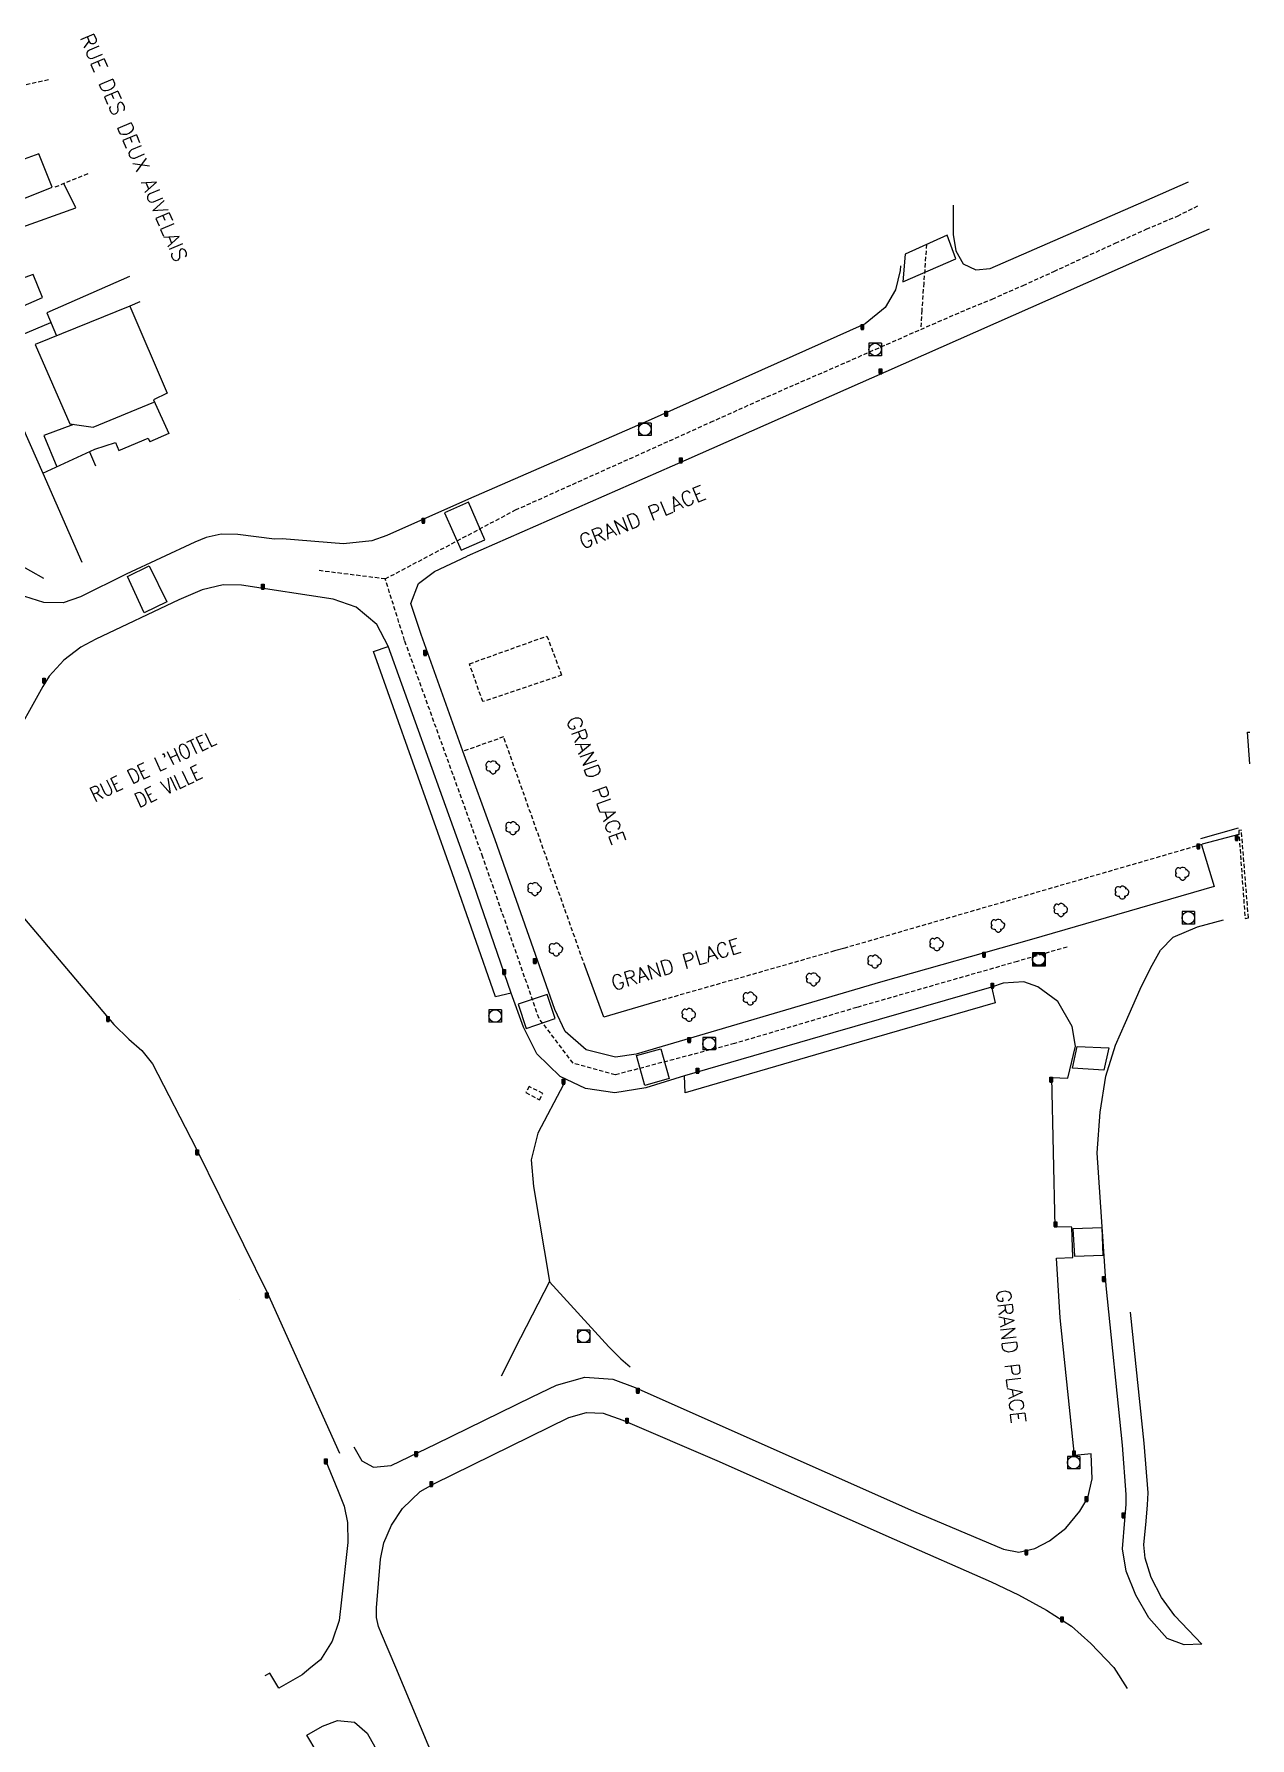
# Model space of a CAD drawing. Header units: millimetres. Extents: x 168000 to 169000, y 125998 to 127000.
# Drawn here: x 168854.2 to 169000, y 126162.6 to 126366.8 of the extents above; entities that cross this region are included whole.
import ezdxf

# ---------------------------------------------------------------- set-up
doc = ezdxf.new("R2010")
doc.units = ezdxf.units.MM
doc.linetypes.add('DASHED', pattern=[0.75, 0.5, -0.25])
doc.layers.get('0').update_dxf_attribs({"linetype": 'CONTINUOUS'})
for name, color, linetype in [('W0001', 6, 'DASHED'), ('W0004', 5, 'CONTINUOUS'), ('W0006', 2, 'CONTINUOUS'), ('W0008', 7, 'CONTINUOUS'), ('W0014', 7, 'CONTINUOUS'), ('W0020', 2, 'CONTINUOUS'), ('W0101', 7, 'CONTINUOUS'), ('W0104', 1, 'CONTINUOUS'), ('W0105', 7, 'CONTINUOUS'), ('W0112', 1, 'DASHED'), ('W0300', 7, 'CONTINUOUS'), ('W0401', 7, 'CONTINUOUS'), ('W0420', 7, 'CONTINUOUS'), ('W0989', 7, 'CONTINUOUS'), ('W1102', 7, 'CONTINUOUS')]:
    doc.layers.add(name, color=color, linetype=linetype)
doc.styles.get("Standard").update_dxf_attribs({"font": 'romans.shx', "width": 0.85})

# ---------------------------------------------------------------- blocks, each defined once
blk = doc.blocks.new('T401')
for p, q in [((-0.3, 0.3), (0, 0.3)), ((-0.3, -0.25), (-0.3, 0.3)), ((-0.3, 0.15), (0, 0.15)), ((-0.3, 0), (0, 0)), ((0, 0.3), (0, -0.25)), ((-0.3, -0.15), (0, -0.15)), ((-0.3, -0.25), (-0.3, -0.3)), ((-0.3, -0.3), (0, -0.3)), ((0, -0.3), (0, -0.25))]:
    blk.add_line(p, q)
blk = doc.blocks.new('T420')
for p, q in [((0.75, 0.75), (-0.75, 0.75)), ((-0.75, 0.75), (-0.75, -0.75)), ((0.75, 0.75), (0.75, -0.75)), ((0.75, -0.75), (-0.75, -0.75))]:
    blk.add_line(p, q)
blk.add_ellipse((0, 0), major_axis=(-0.53, 0.53), ratio=1, start_param=3.926991, end_param=10.210176)
blk = doc.blocks.new('T300')
for p, q in [((-0.8, 0.51), (-0.86, 0.34)), ((-0.86, 0.34), (-0.86, 0.17)), ((-0.86, 0.17), (-0.74, 0.06)), ((-0.69, 0.63), (-0.8, 0.51)), ((-0.8, -0.06), (-0.74, 0.06)), ((-0.74, 0.06), (-0.69, 0.11)), ((-0.57, 0.69), (-0.69, 0.63)), ((-0.46, 0.69), (-0.57, 0.69)), ((-0.29, 0.63), (-0.46, 0.69)), ((-0.29, 0.63), (-0.17, 0.74)), ((-0.23, 0.57), (-0.29, 0.63)), ((-0.17, 0.74), (-0.06, 0.8)), ((-0.06, 0.8), (0.06, 0.8)), ((0.06, 0.8), (0.23, 0.74)), ((0.23, 0.74), (0.34, 0.63)), ((0.34, 0.63), (0.4, 0.51)), ((0.46, 0.46), (0.34, 0.46)), ((0.4, 0.51), (0.4, 0.46)), ((0.57, 0.4), (0.46, 0.46)), ((0.57, 0.4), (0.69, 0.29)), ((0.69, 0.29), (0.74, 0.17)), ((0.74, 0.06), (0.69, -0.17)), ((0.74, 0.17), (0.74, 0.06)), ((-0.8, -0.17), (-0.8, -0.06)), ((-0.8, -0.23), (-0.8, -0.17)), ((-0.74, -0.34), (-0.8, -0.23)), ((-0.69, -0.4), (-0.74, -0.34)), ((-0.51, -0.46), (-0.69, -0.4)), ((-0.4, -0.46), (-0.51, -0.46)), ((-0.4, -0.46), (-0.34, -0.46)), ((-0.34, -0.46), (-0.34, -0.4)), ((-0.34, -0.51), (-0.34, -0.46)), ((-0.29, -0.63), (-0.34, -0.51)), ((-0.17, -0.74), (-0.29, -0.63)), ((-0.06, -0.8), (-0.17, -0.74)), ((0.06, -0.8), (-0.06, -0.8)), ((0.17, -0.74), (0.06, -0.8)), ((0.23, -0.69), (0.17, -0.74)), ((0.29, -0.46), (0.23, -0.46)), ((0.29, -0.63), (0.23, -0.69)), ((0.46, -0.4), (0.29, -0.46)), ((0.34, -0.51), (0.29, -0.63)), ((0.34, -0.51), (0.34, -0.46)), ((0.57, -0.34), (0.46, -0.4)), ((0.63, -0.29), (0.57, -0.34)), ((0.69, -0.17), (0.63, -0.29))]:
    blk.add_line(p, q)

msp = doc.modelspace()

# ---------------------------------------------------------------- linework, layer by layer
at = {"layer": 'W0001'}
for points in [[(168960.53, 126331.38), (168965.34, 126333.47), (168969.09, 126335.02), (168972.8, 126336.65), (168976.5, 126338.33), (168980.18, 126340.03), (168983.86, 126341.72), (168987.57, 126343.38), (168991.3, 126344.97), (168993.87, 126346.24)], [(168961.22, 126341.57), (168961.22, 126341.56), (168960.88, 126336.94), (168960.65, 126333.67), (168960.53, 126331.38)], [(168929.05, 126317.42), (168935.33, 126320.25), (168938.71, 126321.77), (168942.09, 126323.29), (168945.48, 126324.79), (168948.89, 126326.26), (168960.53, 126331.38)], [(168896.32, 126301.48), (168911.94, 126309.74), (168929.05, 126317.42)], [(168896.32, 126301.48), (168888.35, 126302.48)], [(168978.1, 126257.36), (168972.12, 126255.64), (168952.85, 126250.12), (168938.2, 126245.8), (168923.89, 126242.04), (168918.84, 126243.44), (168914.76, 126248.81), (168908.02, 126268.14), (168898.64, 126294.1), (168896.32, 126301.48)]]:
    msp.add_lwpolyline(points, dxfattribs=at)
at = {"layer": 'W0004'}
for points in [[(168850.68, 126263.58), (168863.76, 126248.08), (168865.59, 126246.32), (168867.13, 126244.98), (168868.4, 126243.35), (168873.64, 126233.22), (168882.16, 126215.96), (168890.85, 126196.7)], [(168917.68, 126240.9), (168914.61, 126235.04), (168913.82, 126231.85), (168914.09, 126228.67), (168916, 126217.26), (168912.52, 126210.54), (168910.23, 126205.93)], [(168916.01, 126217.24), (168923.11, 126209.45), (168924.56, 126208.03), (168925.69, 126207.07)]]:
    msp.add_lwpolyline(points, dxfattribs=at)
at = {"layer": 'W0006'}
for points in [[(168911.4, 126251.82), (168909.55, 126251.4), (168904.36, 126266.26), (168894.9, 126292.77), (168896.67, 126293.38)], [(168969, 126252.6), (168969.47, 126250.69), (168949.83, 126244.99), (168932.3, 126239.88), (168932.22, 126241.91)], [(168969, 126252.6), (168969.47, 126250.69), (168949.83, 126244.99), (168932.3, 126239.88), (168932.22, 126241.91)]]:
    msp.add_lwpolyline(points, dxfattribs=at)
at = {"layer": 'W0008'}
for points in [[(168995.11, 126343.39), (168988.95, 126340.72), (168956.33, 126326.29), (168932.38, 126315.69), (168906.14, 126304.21)], [(168994.21, 126269.59), (168995.7, 126264.6), (168973.82, 126258.25), (168955.7, 126253.15), (168926.4, 126244.52), (168923.91, 126244.17), (168920.4, 126245.03), (168917.89, 126247.25), (168916.64, 126249.87), (168909.52, 126270.19), (168905.61, 126280.85), (168900.61, 126294.8), (168899.4, 126298.55), (168900.3, 126300.94), (168902.22, 126302.35), (168906.14, 126304.21)], [(168911.43, 126251.82), (168906.51, 126266.08), (168896.66, 126293.4)], [(168969, 126252.57), (168950, 126247.09), (168932.22, 126241.92)], [(168983.67, 126171), (168985.29, 126168.5)]]:
    msp.add_lwpolyline(points, dxfattribs=at)
at = {"layer": 'W0014'}
for points in [[(168964.41, 126346.28), (168964.42, 126342.76), (168964.72, 126340.78), (168965.63, 126339.25), (168967.12, 126338.52), (168968.86, 126338.66), (168987.26, 126346.72), (168992.62, 126349.08)], [(168958.09, 126338.99), (168958.05, 126338.43), (168957.51, 126336.13), (168956.28, 126334), (168953.88, 126332.04), (168927.47, 126320.27), (168906.3, 126311.03), (168896.51, 126306.67), (168894.7, 126306.04), (168891.33, 126305.68), (168883.97, 126306.3), (168883.96, 126306.3), (168883.06, 126306.24), (168878.65, 126306.79), (168876.64, 126306.86), (168874.84, 126306.44), (168873.5, 126305.88), (168865.27, 126302.03), (168859.78, 126299.33), (168857.72, 126298.63), (168855.38, 126298.64), (168853.12, 126299.38), (168851.55, 126300.89), (168851.04, 126302.22)], [(168896.66, 126293.4), (168895.32, 126296.02), (168892.83, 126298.11), (168890.08, 126299.07), (168879.08, 126300.74), (168876.87, 126300.76), (168874.35, 126300.18), (168871.59, 126298.99), (168861.62, 126294.26), (168859.83, 126293.28), (168857.78, 126291.76), (168856.04, 126289.82), (168855.26, 126288.58), (168851.3, 126281.48), (168847.43, 126274.43), (168846.74, 126273.01), (168846.76, 126271.15), (168847.51, 126269.59), (168850.97, 126265.38)], [(169000, 126279.31), (168999.7, 126283.11), (169000, 126283.12)], [(168994.24, 126173.8), (168992.1, 126173.73), (168990.09, 126174.51), (168987.89, 126176.99), (168986.3, 126179.7), (168985.14, 126182.55), (168984.7, 126185.24), (168985.01, 126188.69), (168985.14, 126190.56), (168985.14, 126191.75), (168984.71, 126197.68), (168982.78, 126216.74), (168981.7, 126232.69), (168982.03, 126237.59), (168982.73, 126241.89), (168983.9, 126245.6), (168985.08, 126248.3), (168986.84, 126252.31), (168988.07, 126254.84), (168989.29, 126256.97), (168990.81, 126258.54), (168993.7, 126259.79), (168996.82, 126260.63)], [(168892.56, 126197.48), (168893.53, 126195.79), (168894.92, 126195.02), (168897.04, 126195.21), (168902.44, 126197.82), (168913.92, 126203.44), (168916.86, 126204.86), (168920.24, 126205.83), (168923.61, 126205.57), (168926.27, 126204.58), (168938.95, 126198.93), (168959.65, 126189.77), (168970.46, 126185.19), (168972.3, 126184.83), (168974.21, 126185.27), (168975.96, 126186.18), (168977.93, 126187.73), (168979.59, 126189.75), (168980.57, 126191.36), (168981.1, 126193.61), (168980.95, 126196.61), (168978.98, 126196.44), (168977.25, 126212.91), (168976.81, 126220.08), (168978.76, 126220.17), (168978.65, 126223.81), (168976.64, 126223.83), (168976.26, 126241.74), (168978.17, 126241.66), (168979.08, 126245.49), (168978.68, 126247.85), (168976.96, 126250.84), (168974.56, 126252.59), (168972.87, 126253.19), (168970.43, 126253.02), (168969, 126252.57)], [(168932.22, 126241.92), (168927.58, 126240.47), (168923.86, 126239.9), (168920.32, 126240.41), (168917.28, 126241.86), (168914.48, 126244.57), (168912.88, 126247.75), (168911.43, 126251.82)], [(168994.24, 126173.8), (168991, 126177.21), (168989.39, 126179.41), (168988.14, 126181.81), (168987.43, 126184.12), (168987.28, 126185.72), (168987.56, 126188.54), (168987.72, 126190.52), (168987.8, 126191.96), (168987.31, 126197.9), (168985.67, 126213.59)], [(168897.57, 126171), (168895.87, 126175.04), (168895.52, 126175.94), (168895.26, 126177.03), (168895.26, 126178.17), (168895.77, 126184.01), (168896.17, 126185.97), (168897.06, 126188.08), (168898.4, 126190.07), (168900.5, 126192.12), (168902.16, 126193.05), (168918.32, 126200.98), (168920.46, 126201.56), (168922.46, 126201.51), (168924.81, 126200.67), (168936.06, 126195.83), (168957.34, 126186.38), (168968.96, 126181.27), (168972.26, 126179.72), (168975.61, 126177.89), (168978.61, 126175.96), (168980.94, 126173.89), (168983.63, 126171.06), (168983.67, 126171)], [(168889.13, 126195.94), (168890.69, 126192.16), (168891.38, 126190.34), (168891.78, 126188.41), (168891.83, 126186), (168891.06, 126179.13), (168890.79, 126176.67), (168889.95, 126174.19), (168888.55, 126171.92), (168887.41, 126171), (168886.35, 126170.15), (168883.55, 126168.53), (168882.47, 126170.35), (168881.89, 126170.01)], [(168904.59, 126157.63), (168902.39, 126159.56), (168897.57, 126171)], [(168887.52, 126160.55), (168888.16, 126160.83), (168886.93, 126162.9), (168888.8, 126163.98), (168890.6, 126164.67), (168892.65, 126164.45), (168894.14, 126163.16), (168895.07, 126161.51), (168897.76, 126155.57)]]:
    msp.add_lwpolyline(points, dxfattribs=at)
at = {"layer": 'W0020'}
for points in [[(168958.68, 126340.38), (168958.38, 126337.07), (168964.72, 126339.82), (168963.69, 126342.66)], [(168905.42, 126304.93), (168908.28, 126306.16), (168906.3, 126310.67), (168903.42, 126309.4)], [(168867.4, 126297.4), (168865.41, 126301.78), (168868.03, 126303.06), (168870.13, 126298.74)], [(168916.71, 126248.81), (168915.73, 126251.66), (168912.24, 126250.5), (168913.23, 126247.61)], [(168926.46, 126244.35), (168929.37, 126245.15), (168930.38, 126241.6), (168927.46, 126240.78)], [(168926.46, 126244.35), (168929.37, 126245.15), (168930.38, 126241.6), (168927.46, 126240.78)], [(168978.72, 126242.83), (168979.28, 126245.44), (168983.09, 126245.28), (168982.5, 126242.62)], [(168978.77, 126223.61), (168978.96, 126220.32), (168982.41, 126220.43), (168982.3, 126223.71)]]:
    msp.add_lwpolyline(points, close=True, dxfattribs=at)
at = {"layer": 'W0101'}
for points in [[(168866.91, 126334.67), (168865.7, 126334.17), (168870.16, 126323.72), (168870.19, 126323.73), (168868.52, 126322.94), (168870.39, 126318.91), (168868.09, 126317.89)], [(168852.08, 126321.38), (168855.27, 126314.14)], [(168855.4, 126301.54), (168852.26, 126303.28), (168845.83, 126318.8)], [(168861.51, 126317.02), (168863.96, 126317.81), (168864.39, 126316.87), (168867.88, 126318.35), (168868.09, 126317.89)], [(168855.27, 126314.14), (168861.51, 126317.02)]]:
    msp.add_lwpolyline(points, dxfattribs=at)
at = {"layer": 'W0104'}
for points in [[(168848.26, 126345.19), (168856.37, 126348.41), (168854.79, 126352.42), (168853.01, 126351.79), (168849.45, 126360.2), (168840.41, 126358.05)], [(168852.31, 126343.49), (168859.22, 126345.94), (168857.77, 126348.85)], [(168848.9, 126332.43), (168855.23, 126335.2), (168854.09, 126337.95), (168851.66, 126337.07), (168849.95, 126341.86)], [(168865.67, 126337.71), (168855.76, 126333.37), (168856.89, 126330.59)], [(168850.01, 126329.61), (168856.24, 126332.2)], [(168865.7, 126334.17), (168854.36, 126329.57), (168858.51, 126320.07), (168861.3, 126319.65), (168868.59, 126322.65)], [(168858.95, 126320), (168855.37, 126318.66), (168856.93, 126314.91)], [(168878.9, 126215.07), (168878.9, 126215.07)]]:
    msp.add_lwpolyline(points, dxfattribs=at)
at = {"layer": 'W0105'}
for points in [[(168998.57, 126271.61), (168994.07, 126270.33)], [(168998.65, 126270.85), (168994.29, 126269.67)], [(168951.42, 126257.24), (168950.2, 126256.89)], [(168929.31, 126250.95), (168922.51, 126248.97), (168920.3, 126255.02)]]:
    msp.add_lwpolyline(points, dxfattribs=at)
at = {"layer": 'W0112'}
for points in [[(168849.59, 126359.96), (168856.02, 126361.34)], [(168860.64, 126350.03), (168856.5, 126348.33)], [(168920.29, 126255.01), (168910.51, 126282.54), (168905.76, 126280.86)], [(168994.29, 126269.66), (168951.42, 126257.23)], [(168950.2, 126256.89), (168929.32, 126250.94)]]:
    msp.add_lwpolyline(points, dxfattribs=at)
for points in [[(168917.47, 126289.96), (168908.01, 126286.77), (168906.42, 126291.3), (168915.71, 126294.63)], [(168999.42, 126260.77), (168999.81, 126260.85), (168998.98, 126271.35), (168998.65, 126271.32)], [(168913.58, 126240.65), (168913.18, 126239.91), (168914.82, 126239.06), (168915.21, 126239.81)]]:
    msp.add_lwpolyline(points, close=True, dxfattribs=at)
at = {"layer": 'W1102'}
for points in [[(168860.85, 126316.71), (168861.56, 126315.04)], [(168855.27, 126314.14), (168859.96, 126303.49)]]:
    msp.add_lwpolyline(points, dxfattribs=at)

# ---------------------------------------------------------------- block references
at = {"layer": 'W0300'}
for p in [(168909.26, 126278.89), (168911.63, 126271.6), (168991.93, 126266.15), (168914.26, 126264.3), (168984.7, 126263.89), (168969.82, 126259.92), (168977.35, 126261.8), (168916.82, 126257.06), (168962.46, 126257.69), (168955.04, 126255.62), (168947.67, 126253.49), (168940.08, 126251.18), (168932.76, 126249.22)]:
    msp.add_blockref('T300', p, dxfattribs=at)
at = {"layer": 'W0401'}
for p in [(168953.67, 126331.65), (168955.86, 126326.37), (168930.16, 126321.29), (168931.92, 126315.7), (168901.04, 126308.47), (168881.79, 126300.53), (168901.25, 126292.62), (168855.55, 126289.28), (168993.97, 126269.44), (168998.56, 126270.41), (168968.27, 126256.46), (168910.73, 126254.36), (168914.4, 126255.69), (168969.27, 126252.73), (168863.23, 126248.72), (168932.91, 126246.24), (168933.91, 126242.54), (168917.85, 126241.24), (168976.32, 126241.46), (168873.92, 126232.75), (168976.83, 126224.14), (168982.61, 126217.56), (168882.28, 126215.61), (168926.76, 126204.21), (168925.45, 126200.62), (168889.34, 126195.73), (168900.18, 126196.62), (168979.06, 126196.7), (168901.99, 126193.01), (168980.55, 126191.22), (168984.96, 126189.24), (168973.33, 126184.82), (168977.62, 126176.78)]:
    msp.add_blockref('T401', p, dxfattribs=at)
at = {"layer": 'W0420'}
for p in [(168955.06, 126328.97), (168927.44, 126319.4), (168992.61, 126260.86), (168974.66, 126255.92), (168974.68, 126255.8), (168909.5, 126249.1), (168935.15, 126245.78), (168920.11, 126210.7), (168978.87, 126195.57)]:
    msp.add_blockref('T420', p, dxfattribs=at)

# ---------------------------------------------------------------- texts
at = {"layer": 'W0989'}
for s, rotation, p in [('RUE DES DEUX AUVELAIS ', 292.905, (168859.65, 126366.37)), ('GRAND PLACE', 22.3489, (168920.01, 126305.02)), ('GRAND PLACE', 290.1138, (168917.99, 126284.61)), ('GRAND PLACE', 16.8957, (168923.71, 126252.12)), ('GRAND PLACE', 276.6007, (168969.54, 126216.2))]:
    msp.add_text(s, height=1.75, rotation=rotation, dxfattribs=at).set_placement(p)
at = {"layer": 'W0989', "width": 0.85}
for s, p in [("RUE DE L'HOTEL", (168861.45, 126274.7)), ('DE VILLE', (168866.8, 126274.02))]:
    msp.add_text(s, height=1.75, rotation=25.5005, dxfattribs=at).set_placement(p)

doc.saveas('drawing.dxf')
